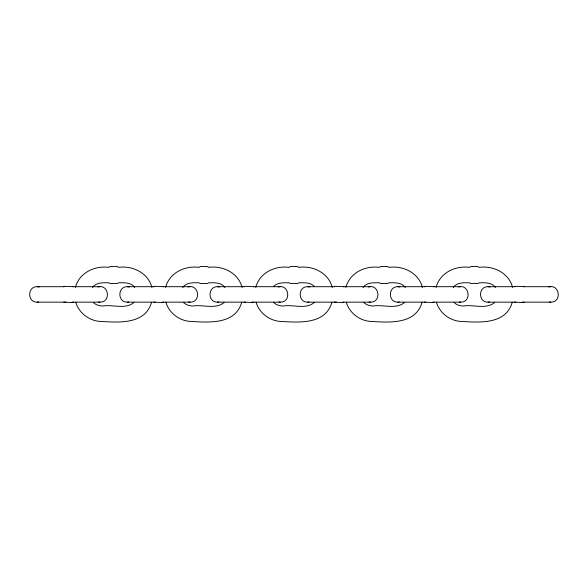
<?xml version="1.0" encoding="UTF-8"?>
<svg xmlns="http://www.w3.org/2000/svg" width="588" height="588" viewBox="0 0 588 588"><rect width="100%" height="100%" fill="white"/><g stroke="black" fill="none" stroke-linecap="round" stroke-linejoin="round"><path stroke-width="0.88" d="M75.411 287.414C79.123 272.847 94.705 265.401 108.868 267.371L110.132 266.526L117.174 266.526L118.445 267.371C132.601 265.401 148.191 272.847 151.902 287.414M151.564 302.239C145.434 324.341 119.511 322.547 101.54 321.474C89.949 321.371 78.99 313.441 75.749 302.239M165.581 287.414C169.293 272.847 184.882 265.401 199.038 267.371L200.302 266.526L207.351 266.526L208.615 267.371C222.779 265.401 238.361 272.847 242.072 287.414M241.734 302.239C235.604 324.341 209.688 322.547 191.71 321.474C180.119 321.371 169.16 313.441 165.919 302.239M255.751 287.414C259.462 272.847 275.052 265.401 289.208 267.371L290.479 266.526L297.521 266.526L298.792 267.371C312.948 265.401 328.538 272.847 332.249 287.414M331.911 302.239C325.774 324.341 299.858 322.547 281.88 321.474C270.289 321.371 259.337 313.441 256.089 302.239M345.928 287.414C349.639 272.847 365.221 265.401 379.385 267.371L380.649 266.526L387.698 266.526L388.962 267.371C403.118 265.401 418.707 272.847 422.419 287.414M422.081 302.239C415.951 324.341 390.028 322.547 372.057 321.474C360.466 321.371 349.507 313.441 346.266 302.239M436.098 287.414C439.809 272.847 455.399 265.401 469.555 267.371L470.826 266.526L477.868 266.526L479.132 267.371C493.295 265.401 508.877 272.847 512.589 287.414M512.251 302.239C506.121 324.341 480.205 322.547 462.227 321.474C450.636 321.371 439.677 313.441 436.436 302.239M92.514 287.495C96.123 282.24 103.253 282.688 108.868 282.813L110.132 283.556L117.174 283.556L118.445 282.813C124.061 282.688 131.19 282.24 134.799 287.495M182.684 287.495C186.293 282.24 193.423 282.688 199.038 282.813L200.302 283.556L207.351 283.556L208.615 282.813C214.23 282.688 221.36 282.24 224.969 287.495M363.031 287.495C366.64 282.24 373.77 282.688 379.385 282.813L380.649 283.556L387.698 283.556L388.962 282.813C394.577 282.688 401.707 282.24 405.316 287.495M453.201 287.495C456.81 282.24 463.939 282.688 469.555 282.813L470.826 283.556L477.868 283.556L479.132 282.813C484.747 282.688 491.877 282.24 495.486 287.495M133.888 302.533C125.266 309.758 112.602 304.253 102.547 306.032C99.203 305.892 95.859 304.937 93.426 302.533M224.057 302.533C215.436 309.758 202.772 304.253 192.724 306.032C189.38 305.892 186.036 304.937 183.596 302.533M273.765 286.305C277.808 282.218 283.953 282.777 289.208 282.813L290.479 283.556L297.521 283.556L298.792 282.813C304.047 282.777 310.192 282.218 314.235 286.305M314.235 302.533C305.613 309.758 292.949 304.253 282.894 306.032C279.55 305.892 276.206 304.937 273.765 302.533M404.404 302.533C395.783 309.758 383.119 304.253 373.071 306.032C369.72 305.892 366.375 304.937 363.943 302.533M494.574 302.533C485.953 309.758 473.289 304.253 463.241 306.032C459.897 305.892 456.553 304.937 454.112 302.533M63.776 286.701L65.047 286.312L73.36 286.701M73.36 302.144L72.089 302.526L63.776 302.144M153.953 286.701L155.217 286.312L163.53 286.701M163.53 302.144L162.266 302.526L153.953 302.144M244.123 286.701L245.394 286.312L253.707 286.701M253.707 302.144L252.436 302.526L244.123 302.144M334.293 286.701L335.564 286.312L343.877 286.701M343.877 302.144L342.606 302.526L334.293 302.144M424.47 286.701L425.734 286.312L434.047 286.701M434.047 302.144L432.783 302.526L424.47 302.144M514.64 286.701L515.911 286.312L524.224 286.701M524.224 302.144L522.952 302.526L514.64 302.144M64.099 286.701L37.191 286.701C27.195 286.29 27.195 302.555 37.191 302.144L65.893 302.144M97.931 286.959C108.824 283.747 111.323 302.43 99.953 302.144L72.14 302.144M154.276 286.701L127.361 286.701C117.365 286.29 117.365 302.555 127.361 302.144L155.166 302.144M37.191 302.144L38.529 301.967M188.109 286.959C199.001 283.747 201.5 302.43 190.122 302.144L162.317 302.144M244.446 286.701L217.531 286.701C207.542 286.29 207.542 302.555 217.531 302.144L245.343 302.144M127.361 302.144L128.706 301.967M278.278 286.959C289.171 283.747 291.67 302.43 280.292 302.144L251.59 302.144M334.623 286.701L307.708 286.701C297.712 286.29 297.712 302.555 307.708 302.144L336.409 302.144M217.531 302.144L218.876 301.967M368.448 286.959C379.348 283.747 381.84 302.43 370.469 302.144L342.657 302.144M424.793 286.701L397.878 286.701C387.882 286.29 387.882 302.555 397.878 302.144L425.683 302.144M307.708 302.144L309.045 301.967M458.625 286.959C469.518 283.747 472.017 302.43 460.639 302.144L432.834 302.144M514.963 286.701L488.047 286.701C478.059 286.29 478.059 302.555 488.047 302.144L515.86 302.144M397.878 302.144L399.223 301.967M548.795 286.959C559.688 283.747 562.187 302.43 550.809 302.144L522.107 302.144M488.047 302.144L489.392 301.967M73.037 286.701L99.953 286.701M163.207 286.701L190.122 286.701M253.377 286.701L280.292 286.701M343.554 286.701L370.469 286.701M433.724 286.701L460.639 286.701M523.901 286.701L550.809 286.701M488.047 286.701L490.069 286.959M549.471 301.967L550.809 302.144M397.878 286.701L399.891 286.959M459.294 301.967L460.639 302.144M307.708 286.701L309.722 286.959M369.124 301.967L370.469 302.144M217.531 286.701L219.552 286.959M278.955 301.967L280.292 302.144M127.361 286.701L129.375 286.959M188.777 301.967L190.122 302.144M37.191 286.701L39.205 286.959M98.608 301.967L99.953 302.144"/></g></svg>
